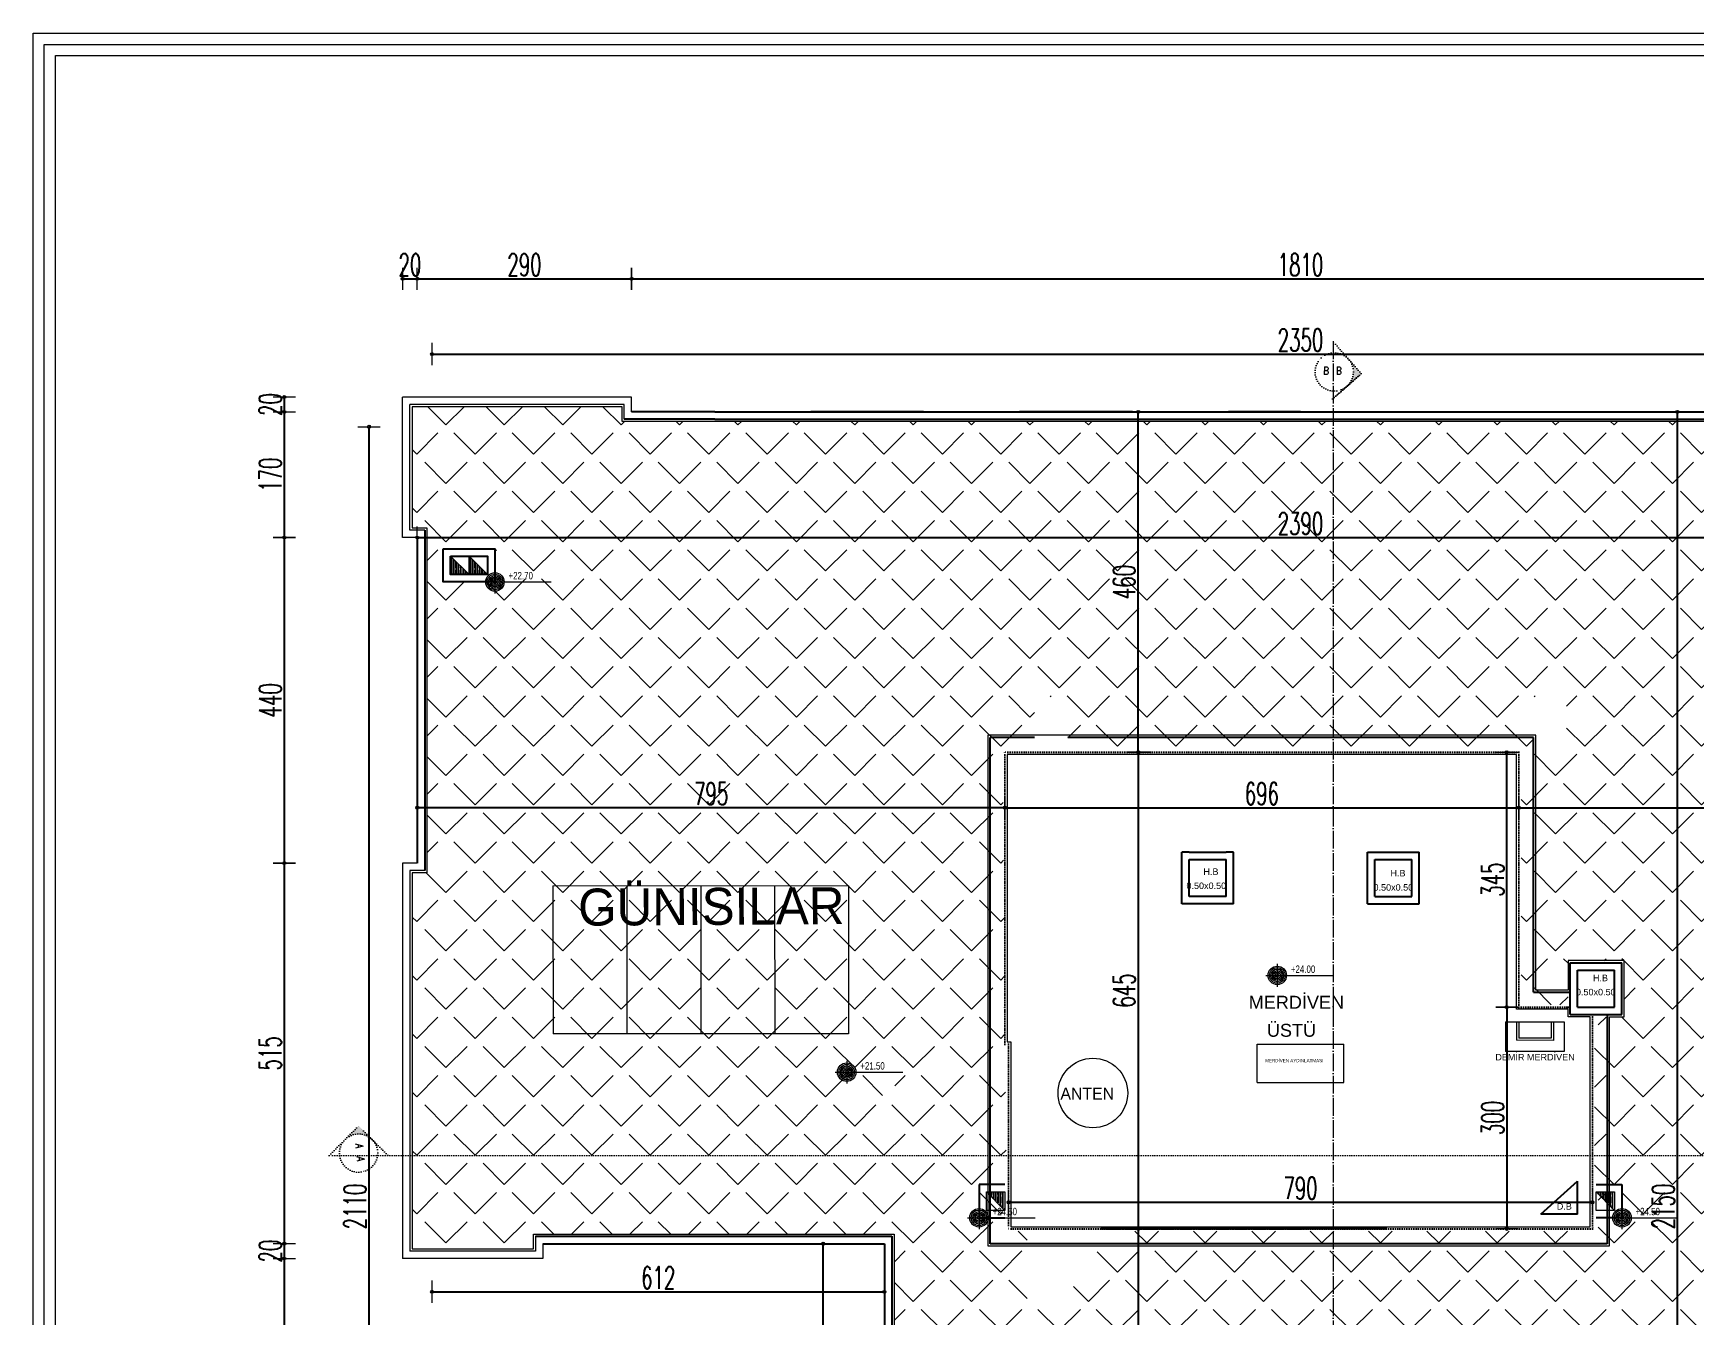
# Model space of a CAD drawing. Header units: millimetres. Extents: x -16104 to 67872, y -88009 to 12107.
# Drawn here: x 35520 to 37768, y -6687 to -4952 of the extents above; entities that cross this region are included whole.
import ezdxf
from ezdxf.enums import TextEntityAlignment as Align

# ---------------------------------------------------------------- set-up
doc = ezdxf.new("R2010")
doc.units = ezdxf.units.MM
doc.linetypes.add('ACAD_ISO04W100', pattern=[30, 24, -3, 0, -3])
doc.linetypes.add('ACAD_ISO07W100', pattern=[3, 0, -3])
doc.layers.get('0').update_dxf_attribs({"color": 241})
for name, color, linetype, lineweight in [('AKS', 1, 'ACAD_ISO07W100', 5), ('baca', 46, 'Continuous', 5), ('balkon', 6, 'Continuous', 5), ('c05', 32, 'Continuous', 13), ('duvar', 123, 'Continuous', 25), ('emsal&kolon', 1, 'Continuous', 5), ('KOTLAR', 5, 'Continuous', 20), ('OLCU', 54, 'Continuous', 13), ('pencere', 5, 'Continuous', 5), ('SıVA', 40, 'Continuous', 9), ('TARAMA', 8, 'Continuous', 15), ('YAZI', 22, 'Continuous', 18)]:
    doc.layers.add(name, color=color, linetype=linetype, lineweight=lineweight)
doc.styles.add('DIM', font='Txttw.shx', dxfattribs={"width": 0.6})
doc.styles.add('DIMENSIONS', font='simplex', dxfattribs={"width": 0.8})
doc.styles.add('TSIMPLEX', font='tsimplex', dxfattribs={"width": 0.8})
doc.styles.add('ÖLÇÜ-50', font='comic.ttf', dxfattribs={"height": 12.5})
doc.dimstyles.new('50', dxfattribs={"dimscale": 0, "dimtxt": 30, "dimasz": 1, "dimexe": 0, "dimexo": 2, "dimgap": 4, "dimtad": 1, "dimdec": 0, "dimzin": 0, "dimdsep": 46, "dimtxsty": 'DIM', "dimblk1": 'DOT', "dimblk2": 'DOT', "dimsah": 1, "dimcen": 1.5, "dimdle": 3, "dimse1": 1, "dimse2": 1, "dimclrd": 256, "dimclre": 9, "dimclrt": 256, "dimadec": 0, "dimazin": 0, "dimtfac": 0.24, "dimtdec": 0, "dimtix": 1, "dimtmove": 2, "dimatfit": 3, "dimldrblk": 'DOT', "dimfxl": 0, "dimtolj": 1, "dimtzin": 15, "dimarcsym": 0})
pattern_1 = [(90, (7129.671, -17694.2915), (-6.35, 1e-15), []), (90, (7132.846, -17691.1165), (-6.35, 1e-15), [7.9375, -1.5875, 0, -1.5875])]
pattern_2 = [(90, (7954.671, -17694.2915), (-6.35, 1e-15), []), (90, (7957.846, -17691.1165), (-6.35, 1e-15), [7.9375, -1.5875, 0, -1.5875])]

# ---------------------------------------------------------------- blocks, each defined once
blk = doc.blocks.new('DOT')
for p, q in [((-2, 0), (0, 0)), ((0, 15), (0, -15)), ((2, 0), (0, 0))]:
    blk.add_line(p, q)
blk.add_circle((0, 0), 2)
blk = doc.blocks.new('*D1064')
at = {"layer": 'Defpoints', "color": 0, "transparency": 16777216}
for p in [(36329.6, -5284.6), (38139.6, -5284.6), (38139.6, -5319.6)]:
    blk.add_point(p, dxfattribs=at)
at = {"layer": 'OLCU', "lineweight": -2, "transparency": 16777216}
blk.add_line((36330.6, -5284.6), (38138.6, -5284.6), dxfattribs=at)
at = {"layer": 'OLCU', "lineweight": -2, "transparency": 16777216, "rotation": 180}
blk.add_blockref('DOT', (36329.6, -5284.6), dxfattribs=at)
at = {"layer": 'OLCU', "lineweight": -2, "transparency": 16777216}
blk.add_blockref('DOT', (38139.6, -5284.6), dxfattribs=at)
at = {"layer": 'OLCU', "transparency": 16777216, "insert": (37234.6, -5265.6), "char_height": 30, "attachment_point": 5, "style": 'DIM'}
blk.add_mtext('\\A1;1810', dxfattribs=at)
blk = doc.blocks.new('*D1065')
at = {"layer": 'Defpoints', "color": 0, "transparency": 16777216}
for p in [(35909.6, -6074.9), (35859.6, -6589.6), (35894.6, -6589.6)]:
    blk.add_point(p, dxfattribs=at)
at = {"layer": 'OLCU', "lineweight": -2, "transparency": 16777216}
blk.add_line((35859.6, -6075.9), (35859.6, -6588.6), dxfattribs=at)
for p, rotation in [((35859.6, -6074.9), 90), ((35859.6, -6589.6), 270)]:
    blk.add_blockref('DOT', p, dxfattribs=dict(at, rotation=rotation))
at = {"layer": 'OLCU', "transparency": 16777216, "insert": (35840.6, -6332.2), "char_height": 30, "attachment_point": 5, "rotation": 90, "style": 'DIM'}
blk.add_mtext('\\A1;515', dxfattribs=at)
blk = doc.blocks.new('*D1066')
at = {"layer": 'Defpoints', "color": 0, "transparency": 16777216}
for p in [(35959.6, -6609.6), (35859.6, -7444.1), (35894.6, -7444.1)]:
    blk.add_point(p, dxfattribs=at)
at = {"layer": 'OLCU', "lineweight": -2, "transparency": 16777216}
blk.add_line((35859.6, -6610.6), (35859.6, -7443.1), dxfattribs=at)
for p, rotation in [((35859.6, -6609.6), 90), ((35859.6, -7444.1), 270)]:
    blk.add_blockref('DOT', p, dxfattribs=dict(at, rotation=rotation))
at = {"layer": 'OLCU', "transparency": 16777216, "insert": (35840.6, -7026.8), "char_height": 30, "attachment_point": 5, "rotation": 90, "style": 'DIM'}
blk.add_mtext('\\A1;835', dxfattribs=at)
blk = doc.blocks.new('*D1081')
at = {"layer": 'Defpoints', "color": 0, "transparency": 16777216}
for p in [(35959.6, -5634.6), (35859.6, -6074.9), (35959.6, -6074.9)]:
    blk.add_point(p, dxfattribs=at)
at = {"layer": 'OLCU', "lineweight": -2, "transparency": 16777216}
blk.add_line((35859.6, -5635.6), (35859.6, -6073.9), dxfattribs=at)
for p, rotation in [((35859.6, -5634.6), 90), ((35859.6, -6074.9), 270)]:
    blk.add_blockref('DOT', p, dxfattribs=dict(at, rotation=rotation))
at = {"layer": 'OLCU', "transparency": 16777216, "insert": (35840.6, -5854.7), "char_height": 30, "attachment_point": 5, "rotation": 90, "style": 'DIM'}
blk.add_mtext('\\A1;440', dxfattribs=at)
blk = doc.blocks.new('*D1082')
at = {"layer": 'Defpoints', "color": 0, "transparency": 16777216}
for p in [(35959.6, -5464.6), (35859.6, -5634.6), (35959.6, -5634.6)]:
    blk.add_point(p, dxfattribs=at)
at = {"layer": 'OLCU', "lineweight": -2, "transparency": 16777216}
blk.add_line((35859.6, -5465.6), (35859.6, -5633.6), dxfattribs=at)
for p, rotation in [((35859.6, -5464.6), 90), ((35859.6, -5634.6), 270)]:
    blk.add_blockref('DOT', p, dxfattribs=dict(at, rotation=rotation))
at = {"layer": 'OLCU', "transparency": 16777216, "insert": (35840.6, -5549.6), "char_height": 30, "attachment_point": 5, "rotation": 90, "style": 'DIM'}
blk.add_mtext('\\A1;170', dxfattribs=at)
blk = doc.blocks.new('*D1083')
at = {"layer": 'Defpoints', "color": 0, "transparency": 16777216}
for p in [(35959.6, -5444.6), (35859.6, -5464.6), (35959.6, -5464.6)]:
    blk.add_point(p, dxfattribs=at)
at = {"layer": 'OLCU', "lineweight": -2, "transparency": 16777216}
for p, q in [((35859.6, -5443.6), (35859.6, -5442.6)), ((35859.6, -5444.6), (35859.6, -5464.6)), ((35859.6, -5465.6), (35859.6, -5466.6))]:
    blk.add_line(p, q, dxfattribs=at)
for p, rotation in [((35859.6, -5444.6), 270), ((35859.6, -5464.6), 90)]:
    blk.add_blockref('DOT', p, dxfattribs=dict(at, rotation=rotation))
at = {"layer": 'OLCU', "transparency": 16777216, "insert": (35840.6, -5454.6), "char_height": 30, "attachment_point": 5, "rotation": 90, "style": 'DIM'}
blk.add_mtext('\\A1;20', dxfattribs=at)
blk = doc.blocks.new('*D1084')
at = {"layer": 'Defpoints', "color": 0, "transparency": 16777216}
for p in [(35859.6, -6589.6), (35859.6, -6609.6), (35859.6, -6609.6)]:
    blk.add_point(p, dxfattribs=at)
at = {"layer": 'OLCU', "lineweight": -2, "transparency": 16777216}
for p, q in [((35859.6, -6588.6), (35859.6, -6587.6)), ((35859.6, -6589.6), (35859.6, -6609.6)), ((35859.6, -6610.6), (35859.6, -6611.6))]:
    blk.add_line(p, q, dxfattribs=at)
for p, rotation in [((35859.6, -6589.6), 270), ((35859.6, -6609.6), 90)]:
    blk.add_blockref('DOT', p, dxfattribs=dict(at, rotation=rotation))
at = {"layer": 'OLCU', "transparency": 16777216, "insert": (35840.6, -6599.6), "char_height": 30, "attachment_point": 5, "rotation": 90, "style": 'DIM'}
blk.add_mtext('\\A1;20', dxfattribs=at)
blk = doc.blocks.new('*D1090')
at = {"layer": 'Defpoints', "color": 0, "transparency": 16777216}
for p in [(36039.6, -5284.6), (36019.6, -5384.6), (36039.6, -5384.6)]:
    blk.add_point(p, dxfattribs=at)
at = {"layer": 'OLCU', "lineweight": -2, "transparency": 16777216}
for p, q in [((36018.6, -5284.6), (36017.6, -5284.6)), ((36019.6, -5284.6), (36039.6, -5284.6)), ((36040.6, -5284.6), (36041.6, -5284.6))]:
    blk.add_line(p, q, dxfattribs=at)
blk.add_blockref('DOT', (36019.6, -5284.6), dxfattribs=at)
at = {"layer": 'OLCU', "lineweight": -2, "transparency": 16777216, "rotation": 180}
blk.add_blockref('DOT', (36039.6, -5284.6), dxfattribs=at)
at = {"layer": 'OLCU', "transparency": 16777216, "insert": (36029.6, -5265.6), "char_height": 30, "attachment_point": 5, "style": 'DIM'}
blk.add_mtext('\\A1;20', dxfattribs=at)
blk = doc.blocks.new('*D1091')
at = {"layer": 'Defpoints', "color": 0, "transparency": 16777216}
for p in [(36329.6, -5284.6), (36039.6, -5384.6), (36329.6, -5384.6)]:
    blk.add_point(p, dxfattribs=at)
at = {"layer": 'OLCU', "lineweight": -2, "transparency": 16777216}
blk.add_line((36040.6, -5284.6), (36328.6, -5284.6), dxfattribs=at)
at = {"layer": 'OLCU', "lineweight": -2, "transparency": 16777216, "rotation": 180}
blk.add_blockref('DOT', (36039.6, -5284.6), dxfattribs=at)
at = {"layer": 'OLCU', "lineweight": -2, "transparency": 16777216}
blk.add_blockref('DOT', (36329.6, -5284.6), dxfattribs=at)
at = {"layer": 'OLCU', "transparency": 16777216, "insert": (36184.6, -5265.6), "char_height": 30, "attachment_point": 5, "style": 'DIM'}
blk.add_mtext('\\A1;290', dxfattribs=at)
blk = doc.blocks.new('Kot')
at = {"layer": 'KOTLAR'}
for p, q in [((-0.155, 0), (0.759, 0)), ((0, 0.155), (0, -0.155))]:
    blk.add_line(p, q, dxfattribs=at)
for radius in [0.125, 0.105, 0.085, 0.065, 0.045, 0.045, 0.025]:
    blk.add_circle((0, 0), radius, dxfattribs=at)
at = {"layer": 'YAZI', "style": 'TSIMPLEX', "width": 0.8}
blk.add_attdef('KOTH', (0.184, 0.035), '', height=0.1, dxfattribs=at)
blk = doc.blocks.new('*D1092')
at = {"layer": 'Defpoints', "color": 0, "transparency": 16777216}
for p in [(37015, -5464.6), (37015, -5464.6), (37015, -5924.9)]:
    blk.add_point(p, dxfattribs=at)
at = {"layer": 'OLCU', "lineweight": -2, "transparency": 16777216}
blk.add_line((37015, -5923.9), (37015, -5465.6), dxfattribs=at)
for p, rotation in [((37015, -5464.6), 90), ((37015, -5924.9), 270)]:
    blk.add_blockref('DOT', p, dxfattribs=dict(at, rotation=rotation))
at = {"layer": 'OLCU', "transparency": 16777216, "insert": (36996, -5694.7), "char_height": 30, "attachment_point": 5, "rotation": 90, "style": 'DIM'}
blk.add_mtext('\\A1;460', dxfattribs=at)
blk = doc.blocks.new('*D1093')
at = {"layer": 'Defpoints', "color": 0, "transparency": 16777216}
for p in [(36039.6, -5999.9), (36039.6, -5999.9), (36834.6, -5999.9)]:
    blk.add_point(p, dxfattribs=at)
at = {"layer": 'OLCU', "lineweight": -2, "transparency": 16777216}
blk.add_line((36833.6, -5999.9), (36040.6, -5999.9), dxfattribs=at)
at = {"layer": 'OLCU', "lineweight": -2, "transparency": 16777216, "rotation": 180}
blk.add_blockref('DOT', (36039.6, -5999.9), dxfattribs=at)
at = {"layer": 'OLCU', "lineweight": -2, "transparency": 16777216}
blk.add_blockref('DOT', (36834.6, -5999.9), dxfattribs=at)
at = {"layer": 'OLCU', "transparency": 16777216, "insert": (36437.1, -5980.9), "char_height": 30, "attachment_point": 5, "style": 'DIM'}
blk.add_mtext('\\A1;795', dxfattribs=at)
blk = doc.blocks.new('*D1094')
at = {"layer": 'Defpoints', "color": 0, "transparency": 16777216}
for p in [(37530.1, -5999.9), (38429.6, -5999.9), (38429.6, -5999.9)]:
    blk.add_point(p, dxfattribs=at)
at = {"layer": 'OLCU', "lineweight": -2, "transparency": 16777216}
blk.add_line((37531.1, -5999.9), (38428.6, -5999.9), dxfattribs=at)
at = {"layer": 'OLCU', "lineweight": -2, "transparency": 16777216, "rotation": 180}
blk.add_blockref('DOT', (37530.1, -5999.9), dxfattribs=at)
at = {"layer": 'OLCU', "lineweight": -2, "transparency": 16777216}
blk.add_blockref('DOT', (38429.6, -5999.9), dxfattribs=at)
at = {"layer": 'OLCU', "transparency": 16777216, "insert": (37979.8, -5980.9), "char_height": 30, "attachment_point": 5, "style": 'DIM'}
blk.add_mtext('\\A1;900', dxfattribs=at)
blk = doc.blocks.new('*D1095')
at = {"layer": 'Defpoints', "color": 0, "transparency": 16777216}
for p in [(37015, -6569.6), (37015, -7614.1), (37015, -7614.1)]:
    blk.add_point(p, dxfattribs=at)
at = {"layer": 'OLCU', "lineweight": -2, "transparency": 16777216}
blk.add_line((37015, -6570.6), (37015, -7613.1), dxfattribs=at)
for p, rotation in [((37015, -6569.6), 90), ((37015, -7614.1), 270)]:
    blk.add_blockref('DOT', p, dxfattribs=dict(at, rotation=rotation))
at = {"layer": 'OLCU', "transparency": 16777216, "insert": (36996, -7091.8), "char_height": 30, "attachment_point": 5, "rotation": 90, "style": 'DIM'}
blk.add_mtext('\\A1;1045', dxfattribs=at)
blk = doc.blocks.new('*D1096')
at = {"layer": 'Defpoints', "color": 0, "transparency": 16777216}
for p in [(36039.6, -5634.6), (38429.6, -5634.6), (38429.6, -5634.6)]:
    blk.add_point(p, dxfattribs=at)
at = {"layer": 'OLCU', "lineweight": -2, "transparency": 16777216}
blk.add_line((36040.6, -5634.6), (38428.6, -5634.6), dxfattribs=at)
at = {"layer": 'OLCU', "lineweight": -2, "transparency": 16777216, "rotation": 180}
blk.add_blockref('DOT', (36039.6, -5634.6), dxfattribs=at)
at = {"layer": 'OLCU', "lineweight": -2, "transparency": 16777216}
blk.add_blockref('DOT', (38429.6, -5634.6), dxfattribs=at)
at = {"layer": 'OLCU', "transparency": 16777216, "insert": (37234.6, -5615.6), "char_height": 30, "attachment_point": 5, "style": 'DIM'}
blk.add_mtext('\\A1;2390', dxfattribs=at)
blk = doc.blocks.new('*D1097')
at = {"layer": 'Defpoints', "color": 0, "transparency": 16777216}
for p in [(37744.6, -5464.6), (37744.6, -5464.6), (37619.5, -7614.1)]:
    blk.add_point(p, dxfattribs=at)
at = {"layer": 'OLCU', "lineweight": -2, "transparency": 16777216}
blk.add_line((37744.6, -7613.1), (37744.6, -5465.6), dxfattribs=at)
for p, rotation in [((37744.6, -5464.6), 90), ((37744.6, -7614.1), 270)]:
    blk.add_blockref('DOT', p, dxfattribs=dict(at, rotation=rotation))
at = {"layer": 'OLCU', "transparency": 16777216, "insert": (37725.6, -6539.3), "char_height": 30, "attachment_point": 5, "rotation": 90, "style": 'DIM'}
blk.add_mtext('\\A1;2150', dxfattribs=at)
blk = doc.blocks.new('*D1057')
at = {"layer": 'Defpoints', "color": 0, "transparency": 16777216}
for p in [(36059.6, -5386.4), (38409.6, -5386.4), (38409.6, -5386.4)]:
    blk.add_point(p, dxfattribs=at)
at = {"layer": 'OLCU', "lineweight": -2, "transparency": 16777216}
blk.add_line((36060.6, -5386.4), (38408.6, -5386.4), dxfattribs=at)
at = {"layer": 'OLCU', "lineweight": -2, "transparency": 16777216, "rotation": 180}
blk.add_blockref('DOT', (36059.6, -5386.4), dxfattribs=at)
at = {"layer": 'OLCU', "lineweight": -2, "transparency": 16777216}
blk.add_blockref('DOT', (38409.6, -5386.4), dxfattribs=at)
at = {"layer": 'OLCU', "transparency": 16777216, "insert": (37234.6, -5367.4), "char_height": 30, "attachment_point": 5, "style": 'DIM'}
blk.add_mtext('\\A1;2350', dxfattribs=at)
blk = doc.blocks.new('*D1058')
at = {"layer": 'Defpoints', "color": 0, "transparency": 16777216}
for p in [(35974.3, -5484.6), (35974.3, -5484.6), (35974.3, -7594.1)]:
    blk.add_point(p, dxfattribs=at)
at = {"layer": 'OLCU', "lineweight": -2, "transparency": 16777216}
blk.add_line((35974.3, -7593.1), (35974.3, -5485.6), dxfattribs=at)
for p, rotation in [((35974.3, -5484.6), 90), ((35974.3, -7594.1), 270)]:
    blk.add_blockref('DOT', p, dxfattribs=dict(at, rotation=rotation))
at = {"layer": 'OLCU', "transparency": 16777216, "insert": (35955.3, -6539.3), "char_height": 30, "attachment_point": 5, "rotation": 90, "style": 'DIM'}
blk.add_mtext('\\A1;2110', dxfattribs=at)
blk = doc.blocks.new('*D2452')
at = {"layer": 'Defpoints', "color": 0, "transparency": 16777216}
for p in [(36059.6, -6569.6), (36671.6, -6589.6), (36671.6, -6654.6)]:
    blk.add_point(p, dxfattribs=at)
at = {"layer": 'OLCU', "lineweight": -2, "transparency": 16777216}
blk.add_line((36060.6, -6654.6), (36670.6, -6654.6), dxfattribs=at)
at = {"layer": 'OLCU', "lineweight": -2, "transparency": 16777216, "rotation": 180}
blk.add_blockref('DOT', (36059.6, -6654.6), dxfattribs=at)
at = {"layer": 'OLCU', "lineweight": -2, "transparency": 16777216}
blk.add_blockref('DOT', (36671.6, -6654.6), dxfattribs=at)
at = {"layer": 'OLCU', "transparency": 16777216, "insert": (36365.6, -6635.6), "char_height": 30, "attachment_point": 5, "style": 'DIM'}
blk.add_mtext('\\A1;612', dxfattribs=at)
blk = doc.blocks.new('*D2456')
at = {"layer": 'Defpoints', "color": 0, "transparency": 16777216}
for p in [(36588.9, -6589.6), (36691.6, -6589.6), (36691.6, -7594.1)]:
    blk.add_point(p, dxfattribs=at)
at = {"layer": 'OLCU', "lineweight": -2, "transparency": 16777216}
blk.add_line((36588.9, -7593.1), (36588.9, -6590.6), dxfattribs=at)
for p, rotation in [((36588.9, -6589.6), 90), ((36588.9, -7594.1), 270)]:
    blk.add_blockref('DOT', p, dxfattribs=dict(at, rotation=rotation))
at = {"layer": 'OLCU', "transparency": 16777216, "insert": (36569.9, -7091.8), "char_height": 30, "attachment_point": 5, "rotation": 90, "style": 'DIM'}
blk.add_mtext('\\A1;1005', dxfattribs=at)
blk = doc.blocks.new('*D2460')
at = {"layer": 'Defpoints', "color": 0, "transparency": 16777216}
for p in [(36834.6, -5999.9), (37530.1, -5999.9), (37530.1, -5999.9)]:
    blk.add_point(p, dxfattribs=at)
at = {"layer": 'OLCU', "lineweight": -2, "transparency": 16777216}
blk.add_line((36835.6, -5999.9), (37529.1, -5999.9), dxfattribs=at)
at = {"layer": 'OLCU', "lineweight": -2, "transparency": 16777216, "rotation": 180}
blk.add_blockref('DOT', (36834.6, -5999.9), dxfattribs=at)
at = {"layer": 'OLCU', "lineweight": -2, "transparency": 16777216}
blk.add_blockref('DOT', (37530.1, -5999.9), dxfattribs=at)
at = {"layer": 'OLCU', "transparency": 16777216, "insert": (37182.3, -5980.9), "char_height": 30, "attachment_point": 5, "style": 'DIM'}
blk.add_mtext('\\A1;696', dxfattribs=at)
blk = doc.blocks.new('*D2461')
at = {"layer": 'Defpoints', "color": 0, "transparency": 16777216}
for p in [(37015, -5924.9), (37015, -6569.6), (37015, -6569.6)]:
    blk.add_point(p, dxfattribs=at)
at = {"layer": 'OLCU', "lineweight": -2, "transparency": 16777216}
blk.add_line((37015, -5925.9), (37015, -6568.6), dxfattribs=at)
for p, rotation in [((37015, -5924.9), 90), ((37015, -6569.6), 270)]:
    blk.add_blockref('DOT', p, dxfattribs=dict(at, rotation=rotation))
at = {"layer": 'OLCU', "transparency": 16777216, "insert": (36996, -6247.2), "char_height": 30, "attachment_point": 5, "rotation": 90, "style": 'DIM'}
blk.add_mtext('\\A1;645', dxfattribs=at)
blk = doc.blocks.new('*D2462')
at = {"layer": 'Defpoints', "color": 0, "transparency": 16777216}
for p in [(37629.6, -6533.6), (36839.6, -6569.6), (37629.6, -6569.6)]:
    blk.add_point(p, dxfattribs=at)
at = {"layer": 'OLCU', "lineweight": -2, "transparency": 16777216}
blk.add_line((36840.6, -6533.6), (37628.6, -6533.6), dxfattribs=at)
at = {"layer": 'OLCU', "lineweight": -2, "transparency": 16777216, "rotation": 180}
blk.add_blockref('DOT', (36839.6, -6533.6), dxfattribs=at)
at = {"layer": 'OLCU', "lineweight": -2, "transparency": 16777216}
blk.add_blockref('DOT', (37629.6, -6533.6), dxfattribs=at)
at = {"layer": 'OLCU', "transparency": 16777216, "insert": (37234.6, -6514.6), "char_height": 30, "attachment_point": 5, "style": 'DIM'}
blk.add_mtext('\\A1;790', dxfattribs=at)
blk = doc.blocks.new('*D2463')
at = {"layer": 'Defpoints', "color": 0, "transparency": 16777216}
for p in [(37530.1, -6269.6), (37513.7, -6569.6), (37530.1, -6569.6)]:
    blk.add_point(p, dxfattribs=at)
at = {"layer": 'OLCU', "lineweight": -2, "transparency": 16777216}
blk.add_line((37513.7, -6270.6), (37513.7, -6568.6), dxfattribs=at)
for p, rotation in [((37513.7, -6269.6), 90), ((37513.7, -6569.6), 270)]:
    blk.add_blockref('DOT', p, dxfattribs=dict(at, rotation=rotation))
at = {"layer": 'OLCU', "transparency": 16777216, "insert": (37494.7, -6419.6), "char_height": 30, "attachment_point": 5, "rotation": 90, "style": 'DIM'}
blk.add_mtext('\\A1;300', dxfattribs=at)
blk = doc.blocks.new('*D2464')
at = {"layer": 'Defpoints', "color": 0, "transparency": 16777216}
for p in [(37513.7, -5924.9), (37530.1, -5924.9), (37530.1, -6269.6)]:
    blk.add_point(p, dxfattribs=at)
at = {"layer": 'OLCU', "lineweight": -2, "transparency": 16777216}
blk.add_line((37513.7, -6268.6), (37513.7, -5925.9), dxfattribs=at)
for p, rotation in [((37513.7, -5924.9), 90), ((37513.7, -6269.6), 270)]:
    blk.add_blockref('DOT', p, dxfattribs=dict(at, rotation=rotation))
at = {"layer": 'OLCU', "transparency": 16777216, "insert": (37494.7, -6097.2), "char_height": 30, "attachment_point": 5, "rotation": 90, "style": 'DIM'}
blk.add_mtext('\\A1;345', dxfattribs=at)

msp = doc.modelspace()

# ---------------------------------------------------------------- hatches: boundary and pattern name
h = msp.add_hatch()
h.set_pattern_fill('ANSI35,_O', color=256, angle=45)
h.set_pattern_definition([(90, (3602.555, 0), (-6.35, 1e-15), []), (90, (3605.73, 3.175), (-6.35, 1e-15), [7.9375, -1.5875, 0, -1.5875])])
h.paths.add_polyline_path([(36084.6, -5659.6), (36084.6, -5684.6), (36109.6, -5684.6)])
h.paths.add_polyline_path([(36109.6, -5659.6), (36109.6, -5684.6), (36134.6, -5684.6)])
h = msp.add_hatch()
h.set_pattern_fill('ANSI35,_O', color=256, angle=45)
h.set_pattern_definition(pattern_1)
h.paths.add_polyline_path([(36834.6, -6519.6), (36809.6, -6519.6), (36834.6, -6544.6)])
h = msp.add_hatch()
h.set_pattern_fill('ANSI35,_O', color=256, angle=45)
h.set_pattern_definition(pattern_1)
h.paths.add_polyline_path([(36834.6, -6519.6), (36809.6, -6519.6), (36834.6, -6544.6)])
h = msp.add_hatch()
h.set_pattern_fill('ANSI35,_O', color=256, angle=45)
h.set_pattern_definition(pattern_2)
h.paths.add_polyline_path([(37659.6, -6519.6), (37634.6, -6519.6), (37659.6, -6544.6)])
h = msp.add_hatch()
h.set_pattern_fill('ANSI35,_O', color=256, angle=45)
h.set_pattern_definition(pattern_2)
h.paths.add_polyline_path([(37659.6, -6519.6), (37634.6, -6519.6), (37659.6, -6544.6)])
at = {"layer": 'AKS'}
for points in [[(37297.4, -5429.9), (37316.9, -5412.7), (37299.8, -5393.3, -0.198912), (37306.2, -5412, -0.198912)], [(37297.4, -5429.9), (37316.9, -5412.7), (37299.8, -5393.3, -0.198912), (37306.2, -5412, -0.198912)], [(35978.4, -6448.6), (35960.1, -6430.2), (35941.8, -6448.6, -0.198912), (35960.1, -6441, -0.198912)], [(35978.4, -6448.6), (35960.1, -6430.2), (35941.8, -6448.6, -0.198912), (35960.1, -6441, -0.198912)]]:
    msp.add_hatch(color=1, dxfattribs=at).paths.add_polyline_path(points)
at = {"layer": 'TARAMA'}
h = msp.add_hatch(dxfattribs=at)
h.set_pattern_fill('ANGLE,_O', color=256, scale=8, angle=45)
h.set_pattern_definition([(45, (2.765, -17059.605), (-39.51313, 39.51313), [40.64, -15.24]), (135, (2.765, -17059.605), (-39.51313, -39.51313), [40.64, -15.24])])
h.paths.add_polyline_path([(36849.6, -5477.6), (36316.6, -5477.6), (36316.6, -5457.6), (36032.6, -5457.6), (36032.6, -5621.6), (36052.6, -5621.6), (36052.6, -6087.9), (36032.6, -6087.9), (36032.6, -6099.9), (36833.1, -6099.9), (36831.6, -5921.9), (36849.6, -5921.9)])
h.paths.add_polyline_path([(36144.6, -5649.6), (36144.6, -5694.6), (36074.6, -5694.6), (36074.6, -5649.6)], flags=16)
h.paths.add_polyline_path([(36134.6, -5659.6), (36134.6, -5684.6), (36084.6, -5684.6), (36084.6, -5659.6)], flags=0)
h.paths.add_polyline_path([(36134.6, -5659.6), (36134.6, -5684.6), (36109.6, -5684.6), (36084.6, -5684.6), (36084.6, -5659.6), (36109.6, -5659.6)], flags=0)
h.paths.add_polyline_path([(36833.1, -6099.9), (36032.6, -6099.9), (36032.6, -6279.6), (36834.6, -6279.6)])
h.paths.add_polyline_path([(36834.9, -6319.6), (36834.6, -6319.6), (36834.6, -6281.7), (36834.6, -6279.6), (36032.6, -6279.6), (36032.6, -6470.2), (36836.2, -6470.2)])
h.paths.add_polyline_path([(36669, -6388.1, -1), (36694, -6388.1, -1)], flags=16)
h.paths.add_polyline_path([(36671, -6388.1, -1), (36692, -6388.1, -1)], flags=0)
h.paths.add_polyline_path([(36673, -6388.1, -1), (36690, -6388.1, -1)], flags=0)
h.paths.add_polyline_path([(36675, -6388.1, -1), (36688, -6388.1, -1)], flags=0)
h.paths.add_polyline_path([(36677, -6388.1, -1), (36686, -6388.1, -1)], flags=0)
h.paths.add_polyline_path([(36679, -6388.1, -1), (36684, -6388.1, -1)], flags=0)
h.paths.add_polyline_path([(36831.6, -6516.6), (36836.6, -6516.5), (36836.2, -6470.2), (36032.6, -6470.2), (36032.6, -6559.6), (36831.6, -6559.6)])
h.paths.add_polyline_path([(36196.6, -6576.6), (36684.6, -6576.6), (36684.6, -7457.1), (36664.6, -7457.1), (36664.6, -7621.1), (36828.6, -7621.1), (36828.6, -7601.1), (36849.6, -7601.1), (36849.6, -6572.6), (36831.6, -6572.6), (36831.6, -6559.6), (36032.6, -6559.6), (36032.6, -6596.6), (36196.6, -6596.6)])
h.paths.add_polyline_path([(37144.1, -5477.6), (36849.6, -5477.6), (36849.6, -5921.9), (37144.1, -5921.9)])
h.paths.add_polyline_path([(36919.6, -5849.9), (36919.6, -5919.9), (36874.6, -5919.9), (36874.6, -5849.9)], flags=16)
h.paths.add_polyline_path([(36909.6, -5859.9), (36909.6, -5884.9), (36909.6, -5909.9), (36884.6, -5909.9), (36884.6, -5884.9), (36884.6, -5859.9)], flags=0)
h.paths.add_polyline_path([(37325.1, -5477.6), (37144.1, -5477.6), (37144.1, -5921.9), (37325.1, -5921.9)])
h.paths.add_polyline_path([(37619.5, -5477.6), (37420.5, -5477.6), (37420.5, -5921.9), (37533.1, -5921.9), (37533.1, -6099.9), (37619.5, -6099.9)])
h.paths.add_polyline_path([(37549.6, -5849.9), (37594.6, -5849.9), (37594.6, -5919.9), (37549.6, -5919.9)], flags=16)
h.paths.add_polyline_path([(37559.6, -5859.9), (37584.6, -5859.9), (37584.6, -5884.9), (37584.6, -5909.9), (37559.6, -5909.9), (37559.6, -5884.9)], flags=0)
h.paths.add_polyline_path([(37420.5, -5477.6), (37325.1, -5477.6), (37325.1, -5921.9), (37420.5, -5921.9)])
h.paths.add_polyline_path([(38416.6, -5621.6), (38436.6, -5621.6), (38436.6, -5457.6), (38152.6, -5457.6), (38152.6, -5477.6), (37619.5, -5477.6), (37619.5, -6099.9), (38436.6, -6099.9), (38436.6, -6087.9), (38416.6, -6087.9)])
h.paths.add_polyline_path([(38324.6, -5694.6), (38324.6, -5649.6), (38394.6, -5649.6), (38394.6, -5694.6)], flags=16)
h.paths.add_polyline_path([(38334.6, -5684.6), (38334.6, -5659.6), (38359.6, -5659.6), (38384.6, -5659.6), (38384.6, -5684.6), (38359.6, -5684.6)], flags=0)
h.paths.add_polyline_path([(37619.5, -6099.9), (37533.1, -6099.9), (37533.1, -6266.6), (37596.6, -6266.6), (37596.6, -6206.6), (37619.5, -6206.6)])
h.paths.add_polyline_path([(38436.6, -6099.9), (37619.5, -6099.9), (37619.5, -6206.6), (37672.6, -6206.6), (37672.6, -6279.6), (38436.6, -6279.6)])
h.paths.add_polyline_path([(38436.6, -6559.6), (37637.6, -6559.6), (37637.6, -6572.6), (37619.5, -6572.6), (37619.5, -7601.1), (37674.6, -7601.1), (37674.6, -7621.1), (37803.6, -7621.1), (37803.6, -7367.1), (37783.6, -7367.1), (37783.6, -6576.6), (38272.6, -6576.6), (38272.6, -6596.6), (38436.6, -6596.6)])
h.paths.add_polyline_path([(38436.6, -6470.2), (37632.6, -6470.2), (37632.6, -6516.6), (37637.6, -6516.6), (37637.6, -6559.6), (38436.6, -6559.6)])
h.paths.add_polyline_path([(38436.6, -6279.6), (37672.6, -6279.6), (37672.6, -6282.6), (37637.6, -6282.6), (37637.6, -6322.6), (37632.6, -6322.6), (37632.6, -6470.2), (38436.6, -6470.2)])
h.paths.add_polyline_path([(37619.5, -6572.6), (37609.6, -6572.6), (37420.5, -6572.6), (37420.5, -7601.1), (37619.5, -7601.1)])
h.paths.add_polyline_path([(37420.5, -6572.6), (37325.1, -6572.6), (37325.1, -7601.1), (37420.5, -7601.1)])
h.paths.add_polyline_path([(37325.1, -6572.6), (37144.1, -6572.6), (37144.1, -7601.1), (37325.1, -7601.1)])
h.paths.add_polyline_path([(37266.6, -7509.1), (37266.6, -7579.1), (37221.6, -7579.1), (37221.6, -7509.1)], flags=16)
h.paths.add_polyline_path([(37256.6, -7519.1), (37256.6, -7544.1), (37256.6, -7569.1), (37231.6, -7569.1), (37231.6, -7544.1), (37231.6, -7519.1)], flags=0)
h.paths.add_polyline_path([(37231.6, -7004.6), (37161.6, -7004.6), (37161.6, -6959.6), (37231.6, -6959.6)], flags=16)
h.paths.add_polyline_path([(37221.6, -6994.6), (37196.6, -6994.6), (37171.6, -6994.6), (37171.6, -6969.6), (37196.6, -6969.6), (37221.6, -6969.6)], flags=0)
h.paths.add_polyline_path([(37144.1, -6572.6), (36964.6, -6572.6, -0.405453), (36864.6, -6669.6), (36864.6, -6572.6), (36849.6, -6572.6), (36849.6, -7601.1), (37144.1, -7601.1)])
h.paths.add_polyline_path([(36406.5, -5958.4), (36467.7, -5958.4), (36467.7, -6003.4), (36406.5, -6003.4)], flags=24)
h.paths.add_polyline_path([(36697.4, -6387.1), (36741.2, -6387.1), (36741.2, -6372.1), (36697.4, -6372.1)], flags=24)
h.paths.add_polyline_path([(36827.5, -6331.8), (36871.7, -6331.8), (36871.7, -6376.8), (36827.5, -6376.8)], flags=9)
h.paths.add_polyline_path([(36973.5, -5725.4), (36973.5, -5664.1), (37018.5, -5664.1), (37018.5, -5725.4)], flags=24)
h.paths.add_polyline_path([(37195.4, -5593.1), (37273.8, -5593.1), (37273.8, -5638.1), (37195.4, -5638.1)], flags=24)
h.paths.add_polyline_path([(37949.2, -5958.4), (38010.5, -5958.4), (38010.5, -6003.4), (37949.2, -6003.4)], flags=24)
h.paths.add_polyline_path([(37703.1, -6576.8), (37703.1, -6501.8), (37748.1, -6501.8), (37748.1, -6576.8)], flags=9)
h.paths.add_polyline_path([(37597.5, -6331.8), (37641.7, -6331.8), (37641.7, -6376.8), (37597.5, -6376.8)], flags=9)
h.paths.add_polyline_path([(36842, -6581.6), (36842, -6537.5), (36887, -6537.5), (36887, -6581.6)], flags=9)
h.paths.add_polyline_path([(36973.5, -6581.6), (36973.5, -6537.5), (37018.5, -6537.5), (37018.5, -6581.6)], flags=9)
h.paths.add_polyline_path([(36973.5, -7129.3), (36973.5, -7054.3), (37018.5, -7054.3), (37018.5, -7129.3)], flags=24)

# ---------------------------------------------------------------- linework, layer by layer
for p, q in [((36834.6, -6509.6), (36799.6, -6509.6)), ((36799.6, -6509.6), (36799.6, -6554.6)), ((37559.6, -6549.6), (37609.6, -6504.9)), ((37609.6, -6549.6), (37609.6, -6504.9)), ((37634.6, -6509.6), (37669.6, -6509.6)), ((37669.6, -6509.6), (37669.6, -6554.6)), ((36799.6, -6554.6), (36834.6, -6554.6)), ((37669.6, -6554.6), (37634.6, -6554.6))]:
    msp.add_line(p, q)
at = {"layer": 'AKS', "color": 1, "linetype": 'ACAD_ISO04W100'}
msp.add_line((37278.6, -5369.1), (37278.6, -7691.5), dxfattribs=at)
at = {"layer": 'AKS', "color": 1, "linetype": 'ACAD_ISO07W100'}
for p, q in [((37316.9, -5412.7), (37278.6, -5369.1)), ((35920.4, -6470.2), (35960.1, -6430.2)), ((35999.7, -6469.9), (35963.1, -6433.2)), ((38528.8, -6470.2), (35920.4, -6470.2))]:
    msp.add_line(p, q, dxfattribs=at)
at = {"layer": 'AKS', "color": 1}
for p, q in [((37278, -5447), (37316.9, -5412.7)), ((37316.9, -5412.7), (37278, -5447)), ((37278, -5447), (37316.9, -5412.7)), ((37316.9, -5412.7), (37278, -5447))]:
    msp.add_line(p, q, dxfattribs=at)
at = {"layer": 'AKS', "color": 1, "linetype": 'ACAD_ISO07W100'}
for centre in [(37280.3, -5410.4), (35960.1, -6466.9)]:
    msp.add_circle(centre, 25.9, dxfattribs=at)
at = {"layer": 'baca'}
for points in [[(36084.6, -5659.6), (36109.6, -5659.6), (36109.6, -5684.6), (36084.6, -5684.6), (36084.6, -5659.6), (36109.6, -5684.6)], [(36109.6, -5659.6), (36134.6, -5659.6), (36134.6, -5684.6), (36109.6, -5684.6), (36109.6, -5659.6), (36134.6, -5684.6)], [(36809.6, -6519.6), (36834.6, -6519.6), (36834.6, -6544.6), (36809.6, -6544.6), (36809.6, -6519.6), (36834.6, -6544.6)], [(37634.6, -6519.6), (37659.6, -6519.6), (37659.6, -6544.6), (37634.6, -6544.6), (37634.6, -6519.6), (37659.6, -6544.6)]]:
    msp.add_lwpolyline(points, dxfattribs=at)
at = {"layer": 'balkon'}
for p, q in [((36019.6, -5634.6), (36019.6, -5444.6)), ((36329.6, -5444.6), (36019.6, -5444.6)), ((36029.6, -5624.6), (36029.6, -5454.6)), ((36319.6, -5454.6), (36029.6, -5454.6)), ((36319.6, -5474.6), (36319.6, -5454.6)), ((36329.6, -5464.6), (36329.6, -5444.6)), ((36039.6, -5634.6), (36019.6, -5634.6)), ((36049.6, -5624.6), (36029.6, -5624.6)), ((36019.6, -6074.9), (36019.6, -6609.6)), ((36039.6, -6074.9), (36019.6, -6074.9)), ((36029.6, -6084.9), (36029.6, -6599.6)), ((36049.6, -6084.9), (36029.6, -6084.9)), ((36199.6, -6579.6), (36199.6, -6599.6)), ((36209.6, -6609.6), (36019.6, -6609.6)), ((36199.6, -6599.6), (36029.6, -6599.6)), ((36209.6, -6589.6), (36209.6, -6609.6))]:
    msp.add_line(p, q, dxfattribs=at)
at = {"layer": 'c05'}
for points in [[(39050.1, -8120), (39050.1, -8330.3), (35519.9, -8330.3), (35519.9, -4952.5), (39050.1, -4952.5), (39050.1, -6808.6)], [(39050.1, -8120), (39050.1, -8330.3), (35519.9, -8330.3), (35519.9, -4952.5), (39050.1, -4952.5), (39050.1, -6808.6)], [(39035.1, -8120), (39035.1, -8315.3), (35534.9, -8315.3), (35534.9, -4967.5), (39035.1, -4967.5), (39035.1, -6808.6)], [(39035.1, -8120), (39035.1, -8315.3), (35534.9, -8315.3), (35534.9, -4967.5), (39035.1, -4967.5), (39035.1, -6808.6)], [(39020.1, -8120), (39020.1, -8300.3), (35549.9, -8300.3), (35549.9, -4982.5), (39020.1, -4982.5), (39020.1, -6808.6)], [(39020.1, -8120), (39020.1, -8300.3), (35549.9, -8300.3), (35549.9, -4982.5), (39020.1, -4982.5), (39020.1, -6808.6)]]:
    msp.add_lwpolyline(points, dxfattribs=at)
at = {"layer": 'duvar'}
for p, q in [((36442.1, -5474.6), (36319.6, -5474.6)), ((36442.1, -5464.6), (36329.6, -5464.6)), ((36442.1, -5464.6), (38027.1, -5464.6)), ((36442.1, -5474.6), (38027.1, -5474.6)), ((36724.6, -5464.6), (36572.1, -5464.6)), ((37007.1, -5464.6), (36854.6, -5464.6)), ((37234.6, -5464.6), (37137.1, -5464.6)), ((37234.6, -5464.6), (37332.1, -5464.6)), ((37462.1, -5464.6), (37614.6, -5464.6)), ((37744.6, -5464.6), (37897.1, -5464.6)), ((36039.6, -5634.6), (36039.6, -5789.7)), ((36049.6, -5624.6), (36049.6, -5789.7)), ((36039.6, -5789.7), (36039.6, -5919.7)), ((36049.6, -5789.7), (36049.6, -5919.7)), ((36874.6, -5904.9), (36814.6, -5904.9)), ((36814.6, -6589.6), (36814.6, -5904.9)), ((37550.1, -5904.9), (36919.6, -5904.9)), ((37550.1, -6249.6), (37550.1, -5904.9)), ((36039.6, -5919.7), (36039.6, -6074.9)), ((36049.6, -5919.7), (36049.6, -6084.9)), ((37084.1, -6059.9), (37074.1, -6059.9)), ((37074.1, -6129.9), (37074.1, -6059.9)), ((37084.1, -6059.9), (37134.1, -6059.9)), ((37084.1, -6119.9), (37084.1, -6069.9)), ((37084.1, -6069.9), (37134.1, -6069.9)), ((37144.1, -6059.9), (37134.1, -6059.9)), ((37134.1, -6119.9), (37134.1, -6069.9)), ((37144.1, -6129.9), (37144.1, -6059.9)), ((37325.1, -6059.9), (37395.1, -6059.9)), ((37325.1, -6129.9), (37325.1, -6059.9)), ((37335.1, -6069.9), (37385.1, -6069.9)), ((37335.1, -6119.9), (37335.1, -6069.9)), ((37385.1, -6119.9), (37385.1, -6069.9)), ((37395.1, -6129.9), (37395.1, -6059.9)), ((37144.1, -6129.9), (37074.1, -6129.9)), ((37134.1, -6119.9), (37084.1, -6119.9)), ((37325.1, -6129.9), (37395.1, -6129.9)), ((37335.1, -6119.9), (37385.1, -6119.9)), ((37599.6, -6279.6), (37599.6, -6209.6)), ((37599.6, -6209.6), (37619.6, -6209.6)), ((37599.6, -6209.6), (37669.6, -6209.6)), ((37609.6, -6269.6), (37609.6, -6219.6)), ((37609.6, -6219.6), (37659.6, -6219.6)), ((37659.6, -6269.6), (37659.6, -6219.6)), ((37669.6, -6279.6), (37669.6, -6209.6)), ((37550.1, -6249.6), (37599.6, -6249.6)), ((37594.6, -6269.6), (37599.6, -6269.6)), ((37609.6, -6269.6), (37659.6, -6269.6)), ((37599.6, -6279.6), (37669.6, -6279.6)), ((37649.6, -6279.6), (37649.6, -6589.6)), ((37609.6, -6549.6), (37559.6, -6549.6)), ((36199.6, -6579.6), (36375.6, -6579.6)), ((36375.6, -6579.6), (36505.6, -6579.6)), ((36505.6, -6579.6), (36681.6, -6579.6)), ((36681.6, -6579.6), (36681.6, -6654.6)), ((37351.6, -6569.6), (36964.6, -6569.6)), ((37351.6, -6569.6), (37311.6, -6569.6)), ((36209.6, -6589.6), (36375.6, -6589.6)), ((36375.6, -6589.6), (36505.6, -6589.6)), ((36505.6, -6589.6), (36671.6, -6589.6)), ((36671.6, -6589.6), (36671.6, -6654.6)), ((37236.6, -6589.6), (36814.6, -6589.6)), ((37649.6, -6589.6), (36964.6, -6589.6)), ((37351.6, -6589.6), (36964.6, -6589.6)), ((36671.6, -6654.6), (36671.6, -7259.3)), ((36681.6, -6654.6), (36681.6, -7259.3))]:
    msp.add_line(p, q, dxfattribs=at)
at = {"layer": 'duvar', "linetype": 'ACAD_ISO07W100'}
for p, q in [((37530.1, -5924.9), (36834.6, -5924.9)), ((36834.6, -6269.6), (36834.6, -5924.9)), ((37530.1, -6269.6), (37530.1, -5924.9)), ((36834.6, -6319.6), (36834.6, -6269.6)), ((37530.1, -6269.6), (37599.6, -6269.6)), ((37629.6, -6279.6), (37629.6, -6569.6)), ((36839.6, -6319.6), (36834.6, -6319.6)), ((36839.6, -6319.6), (36839.6, -6569.6)), ((37236.6, -6569.6), (36839.6, -6569.6)), ((36864.6, -6569.6), (36856.6, -6569.6)), ((37629.6, -6569.6), (36964.6, -6569.6))]:
    msp.add_line(p, q, dxfattribs=at)
at = {"layer": 'duvar'}
msp.add_lwpolyline([(36074.6, -5649.6), (36144.6, -5649.6), (36144.6, -5694.6), (36074.6, -5694.6)], close=True, dxfattribs=at)
msp.add_lwpolyline([(36084.6, -5659.6), (36134.6, -5659.6), (36134.6, -5684.6), (36084.6, -5684.6), (36084.6, -5659.6)], dxfattribs=at)
at = {"layer": 'OLCU'}
msp.add_line((36505.6, -6589.6), (36505.6, -6589.6), dxfattribs=at)
at = {"layer": 'pencere'}
for p, q in [((36623, -6105.6), (36223, -6105.9)), ((36223, -6105.7), (36223.2, -6305.7)), ((36323, -6105.6), (36323.2, -6305.6)), ((36423, -6105.5), (36423.2, -6305.5)), ((36523, -6105.5), (36523.2, -6305.5)), ((36623, -6105.6), (36623.2, -6305.6)), ((36450, -6305.7), (36223.2, -6305.7)), ((36623.2, -6305.6), (36450, -6305.7)), ((37176.1, -6319.6), (37293.1, -6319.6)), ((37176.1, -6371.6), (37176.1, -6319.6)), ((37293.1, -6371.6), (37293.1, -6319.6)), ((37176.1, -6371.6), (37293.1, -6371.6))]:
    msp.add_line(p, q, dxfattribs=at)
at = {"layer": 'SıVA'}
for p, q in [((37511.9, -6289.5), (37511.9, -6329.5)), ((37511.9, -6289.5), (37591.6, -6289.6)), ((37526.9, -6289.5), (37526.9, -6314.5)), ((37529.9, -6289.5), (37529.9, -6311.5)), ((37573.9, -6289.6), (37573.9, -6311.6)), ((37576.9, -6289.6), (37576.9, -6314.6)), ((37591.6, -6289.6), (37591.6, -6329.6)), ((37576.9, -6314.6), (37526.9, -6314.5)), ((37576.9, -6314.6), (37526.9, -6314.5)), ((37573.9, -6311.6), (37529.9, -6311.5)), ((37591.6, -6329.6), (37511.9, -6329.5))]:
    msp.add_line(p, q, dxfattribs=at)
msp.add_lwpolyline([(38152.6, -5477.6), (36316.6, -5477.6), (36316.6, -5457.6), (36032.6, -5457.6), (36032.6, -5621.6), (36052.6, -5621.6), (36052.6, -6087.9), (36032.6, -6087.9), (36032.6, -6596.6), (36196.6, -6596.6), (36196.6, -6576.6), (36684.6, -6576.6), (36684.6, -7457.1), (36664.6, -7457.1), (36664.6, -7621.1), (36828.6, -7621.1), (36828.6, -7601.1), (37674.6, -7601.1), (37674.6, -7621.1), (37803.6, -7621.1)], dxfattribs=at)
for points in [[(36811.6, -6592.6), (37652.6, -6592.6), (37652.6, -6282.6), (37672.6, -6282.6), (37672.6, -6206.6), (37596.6, -6206.6), (37596.6, -6246.6), (37553.1, -6246.6), (37553.1, -5901.9), (36922.6, -5901.9), (36922.6, -5901.9), (36871.6, -5901.9), (36871.6, -5901.9), (36811.6, -5901.9)], [(36842.6, -6566.6), (37626.6, -6566.6), (37626.6, -6282.6), (37596.6, -6282.6), (37596.6, -6272.6), (37527.1, -6272.6), (37527.1, -5927.9), (36837.6, -5927.9), (36837.6, -6316.6), (36842.6, -6316.6)]]:
    msp.add_lwpolyline(points, close=True, dxfattribs=at)
msp.add_circle((36953.7, -6385.8), 47.1, dxfattribs=at)

# ---------------------------------------------------------------- block references
at = {"layer": 'KOTLAR', "ltscale": 0.01, "xscale": 100, "yscale": 100, "zscale": 100}
for p, values in [((36144.6, -5694.6), {'KOTH': '+22.70'}), ((37203.2, -6226.8), {'KOTH': '+24.00'}), ((36620.6, -6357.6), {'KOTH': '+21.50'}), ((36799.6, -6554.6), {'KOTH': '+24.50'}), ((37669.6, -6554.6), {'KOTH': '+24.50'})]:
    msp.add_blockref('Kot', p, dxfattribs=at).add_auto_attribs(values)

# ---------------------------------------------------------------- texts
at = {"insert": (36617.7, -6158), "char_height": 50, "width": 660.655, "attachment_point": 9, "rotation": 0.3557}
msp.add_mtext('GÜNISILAR', dxfattribs=at)
at = {"layer": 'AKS', "color": 1, "style": 'DIMENSIONS', "width": 0.8}
for s, rotation, p in [('B', 359.5779, (37269.2, -5408.8)), ('B', 359.5779, (37286.5, -5408.9)), ('A', 269.5779, (35961.2, -6457.8)), ('A', 269.5779, (35962.8, -6475.1))]:
    msp.add_text(s, height=10.4, rotation=rotation, dxfattribs=at).set_placement(p, align=Align.MIDDLE)
at = {"layer": 'emsal&kolon', "attachment_point": 9}
for s, insert, char_height, width in [('{\\fArial|b0|i0|c162|p34;H.B}', (37123.6, -6090.8), 8.75, 538.421), ('{\\fArial|b0|i0|c162|p34;H.B}', (37376.7, -6092.9), 8.75, 538.421), ('{\\fArial|b0|i0|c162|p34;0.50x0.50}', (37134, -6110), 8.75, 538.421), ('{\\fArial|b0|i0|c162|p34;0.50x0.50}', (37387.1, -6112.2), 8.75, 538.421), ('{\\fArial|b0|i0|c162|p34;H.B}', (37650.7, -6234.6), 8.75, 538.421), ('{\\fArial|b0|i0|c162|p34;MERDİVEN}', (37293.6, -6271.8), 17.5, 1076.841), ('{\\fArial|b0|i0|c162|p34;0.50x0.50}', (37661, -6253.8), 8.75, 538.421), ('{\\fArial|b0|i0|c162|p34;ÜSTÜ}', (37255.7, -6310), 17.5, 1076.841), ('{\\fArial|b0|i0|c162|p34;MERDİVEN AYDINLATMASI}', (37265.6, -6344.2), 4.375, 269.21), ('{\\fArial|b0|i0|c162|p34;DEMİR MERDİVEN}', (37605.6, -6341.7), 8.75, 538.421), ('{\\fArial|b0|i0|c162|p34;D.B}', (37601.8, -6543.5), 8.75, 538.421)]:
    msp.add_mtext(s, dxfattribs=dict(at, insert=insert, char_height=char_height, width=width))
at = {"layer": 'YAZI', "style": 'ÖLÇÜ-50'}
msp.add_text('ANTEN', height=16, dxfattribs=at).set_placement((36909.8, -6394.6))

# ---------------------------------------------------------------- dimensions: what is measured, and where the dimension line sits
at = {"layer": 'OLCU'}
for base, p1, p2, picture, middle in [((36039.6, -5284.6), (36019.6, -5384.6), (36039.6, -5384.6), '*D1090', (36029.6, -5265.6)), ((36329.6, -5284.6), (36039.6, -5384.6), (36329.6, -5384.6), '*D1091', (36184.6, -5265.6)), ((38139.6, -5284.6), (36329.6, -5284.6), (38139.6, -5319.6), '*D1064', (37234.6, -5265.6)), ((38409.6, -5386.4), (36059.6, -5386.4), (38409.6, -5386.4), '*D1057', (37234.6, -5367.4)), ((38429.6, -5634.6), (36039.6, -5634.6), (38429.6, -5634.6), '*D1096', (37234.6, -5615.6)), ((36039.6, -5999.9), (36834.6, -5999.9), (36039.6, -5999.9), '*D1093', (36437.1, -5980.9)), ((37530.0986218, -5999.929595), (36834.5986218, -5999.929595), (37530.0986218, -5999.929595), '*D2460', (37182.3486218, -5980.929595)), ((38429.5986218, -5999.929595), (37530.0986218, -5999.929595), (38429.5986218, -5999.929595), '*D1094', (37979.8486218, -5980.929595)), ((37629.6, -6533.6), (36839.6, -6569.6), (37629.6, -6569.6), '*D2462', (37234.6, -6514.6)), ((36671.6, -6654.6), (36059.6, -6569.6), (36671.6, -6589.6), '*D2452', (36365.6, -6635.6))]:
    dim = msp.add_linear_dim(base=base, p1=p1, p2=p2, dimstyle='50', override={"dimscale": 1}, dxfattribs=at)
    dim.commit()
    dim.dimension.update_dxf_attribs({"geometry": picture, "text_midpoint": middle})
for base, p1, p2, picture, middle in [((35859.6, -5464.6), (35959.6, -5444.6), (35959.6, -5464.6), '*D1083', (35840.6, -5454.6)), ((35859.6, -5634.6), (35959.6, -5464.6), (35959.6, -5634.6), '*D1082', (35840.6, -5549.6)), ((37015, -5464.6), (37015, -5924.9), (37015, -5464.6), '*D1092', (36996, -5694.7)), ((37744.5986218, -5464.5601116), (37619.5108773, -7614.0601116), (37744.5986218, -5464.5601116), '*D1097', (37725.5986218, -6539.3101116)), ((35974.29412, -5484.5601116), (35974.29412, -7594.0601116), (35974.29412, -5484.5601116), '*D1058', (35955.29412, -6539.3101116)), ((35859.6, -6074.9), (35959.6, -5634.6), (35959.6, -6074.9), '*D1081', (35840.6, -5854.7)), ((37015, -6569.6), (37015, -5924.9), (37015, -6569.6), '*D2461', (36996, -6247.2)), ((37513.7, -5924.9), (37530.1, -6269.6), (37530.1, -5924.9), '*D2464', (37494.7, -6097.2)), ((35859.6, -6589.6), (35909.6, -6074.9), (35894.6, -6589.6), '*D1065', (35840.6, -6332.2)), ((37513.7, -6569.6), (37530.1, -6269.6), (37530.1, -6569.6), '*D2463', (37494.7, -6419.6)), ((35859.6, -6609.6), (35859.6, -6589.6), (35859.6, -6609.6), '*D1084', (35840.6, -6599.6)), ((37015.0166709, -7614.0601116), (37015.0166709, -6569.5601116), (37015.0166709, -7614.0601116), '*D1095', (36996.0166709, -7091.8101116)), ((35859.5986218, -7444.0601116), (35959.5986218, -6609.5601116), (35894.5986218, -7444.0601116), '*D1066', (35840.5986218, -7026.8101116))]:
    dim = msp.add_linear_dim(base=base, p1=p1, p2=p2, angle=90, dimstyle='50', override={"dimscale": 1}, dxfattribs=at)
    dim.commit()
    dim.dimension.update_dxf_attribs({"geometry": picture, "text_midpoint": middle})
dim = msp.add_aligned_dim(p1=(36691.5986218, -7594.0601116), p2=(36691.5986218, -6589.5601116), distance=102.7076965, dimstyle='50', override={"dimscale": 1}, dxfattribs=at)
dim.commit()
dim.dimension.update_dxf_attribs({"geometry": '*D2456', "text_midpoint": (36569.8909252, -7091.8101116)})

doc.saveas('drawing.dxf')
